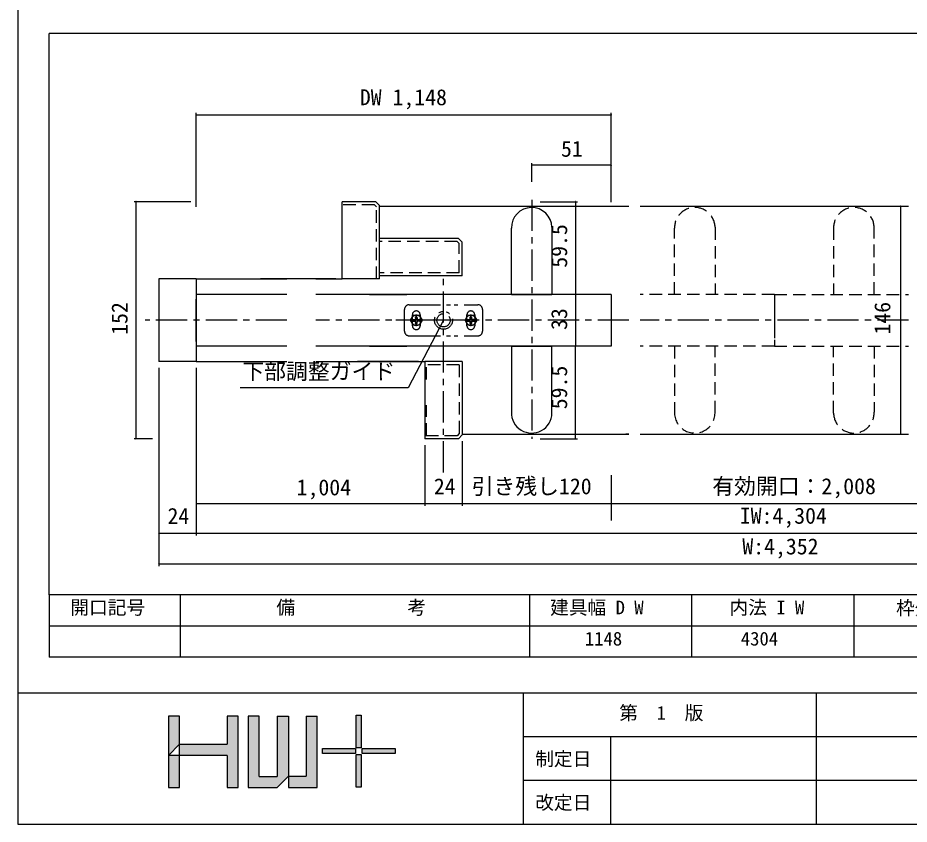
# Model space of a CAD drawing. Units: millimetres, scale not verified. Extents: x -600 to 600, y -416 to 416.
# Drawn here: x -600 to -171.4, y -415.5 to -27.8 of the extents above; entities that cross this region are included whole.
import ezdxf
from ezdxf.enums import TextEntityAlignment as Align

# ---------------------------------------------------------------- set-up
doc = ezdxf.new("R2010")
doc.units = ezdxf.units.MM
doc.header["$LTSCALE"] = 3
for name, pattern in [('CHAIN1', [8, 5, -1, 1, -1]), ('DOUBLE_CHAIN1', [8.8, 5, -1, 0.6, -0.6, 0.6, -1]), ('USER9', [3, 2, -1])]:
    doc.linetypes.add(name, pattern=pattern)
for name, color, linetype, lineweight in [('1-0', 7, 'Continuous', 25), ('1-3_0', 7, 'Continuous', 25), ('2-0', 7, 'Continuous', 25)]:
    doc.layers.add(name, color=color, linetype=linetype, lineweight=lineweight)
doc.styles.add('ＭＳ ゴシック', font='')
doc.styles.get('ＭＳ ゴシック').set_extended_font_data('MS Gothic')

msp = doc.modelspace()

# ---------------------------------------------------------------- linework, layer by layer
at = {"layer": '1-0'}
for p, q in [((114, -35.25), (-585, -35.25)), ((114, -35.25), (-585, -35.25)), ((-585, -305.25), (-585, -35.25)), ((114, -305.25), (-585, -305.25)), ((-357, -352.5), (-357, -415.5))]:
    msp.add_line(p, q, dxfattribs=at)
at = {"layer": '1-3_0'}
for p, q in [((114, -35.25), (-585, -35.25)), ((114, -35.25), (-585, -35.25)), ((-585, -305.25), (-585, -35.25)), ((114, -305.25), (-585, -305.25)), ((114, -305.25), (-585, -305.25)), ((-585, -305.25), (-585, -335.25)), ((-522, -305.25), (-522, -335.25)), ((-354, -305.25), (-354, -335.25)), ((-276, -305.25), (-276, -335.25)), ((-198, -305.25), (-198, -335.25)), ((114, -320.25), (-585, -320.25)), ((114, -335.25), (-585, -335.25)), ((600, -352.5), (-600, -352.5)), ((-357, -352.5), (-357, -415.5)), ((-216, -352.5), (-216, -415.5)), ((-527.553, -363.525), (-527.553, -397.807)), ((-522.21, -363.525), (-527.553, -363.525)), ((-493.993, -363.525), (-499.335, -363.525)), ((-499.335, -363.525), (-499.335, -377.103)), ((-483.904, -363.525), (-489.246, -363.525)), ((-489.246, -363.525), (-489.246, -397.807)), ((-483.894, -392.369), (-483.894, -363.525)), ((-475.244, -363.531), (-469.911, -363.531)), ((-475.236, -363.525), (-475.236, -392.509)), ((-469.911, -363.532), (-469.911, -397.807)), ((-461.406, -363.532), (-456.015, -363.532)), ((-461.388, -363.532), (-461.388, -392.485)), ((-456.015, -397.807), (-456.015, -363.532)), ((-527.553, -382.456), (-522.2, -377.103)), ((-522.2, -377.103), (-499.335, -377.103)), ((600, -373.5), (-357, -373.5)), ((-315, -373.5), (-315, -415.5)), ((-499.335, -382.456), (-527.553, -382.456)), ((-489.246, -382.468), (-489.246, -382.768)), ((-483.894, -392.509), (-483.894, -382.298)), ((-483.894, -392.509), (-475.236, -392.509)), ((-475.236, -397.807), (-469.913, -392.485)), ((-469.911, -392.485), (-461.388, -392.485)), ((-489.246, -397.807), (-475.236, -397.807)), ((-469.911, -397.807), (-456.015, -397.807)), ((18, -394.5), (-357, -394.5))]:
    msp.add_line(p, q, dxfattribs=at)
for points in [[(-600, -415.5), (600, -415.5), (600, 415.5), (-600, 415.5)], [(-437.24, -363.007), (-434.87, -363.007), (-434.87, -378.716), (-437.24, -378.716)], [(-453.506, -379.131), (-437.636, -379.131), (-437.636, -381.555), (-453.506, -381.555)], [(-434.474, -379.131), (-418.604, -379.131), (-418.604, -381.555), (-434.474, -381.555)], [(-437.24, -382.038), (-434.87, -382.038), (-434.87, -397.746), (-437.24, -397.746)]]:
    msp.add_lwpolyline(points, close=True, dxfattribs=at)
for points in [[(-527.553, -397.807), (-522.2, -397.807), (-522.2, -382.298), (-522.2, -363.525)], [(-499.335, -397.807), (-493.983, -397.807), (-493.983, -382.298), (-493.983, -363.525)], [(-499.335, -382.468), (-499.335, -382.768), (-499.335, -397.807)]]:
    msp.add_lwpolyline(points, dxfattribs=at)
at = {"layer": '1-3_0', "color": 134}
for points in [[(-527.553, -363.525), (-522.2, -363.525), (-527.553, -382.456), (-522.2, -377.103)], [(-499.335, -397.807), (-493.983, -397.807), (-493.993, -363.525)], [(-499.335, -397.807), (-493.993, -363.525), (-499.335, -363.525)], [(-483.904, -363.525), (-489.246, -363.525), (-489.246, -397.807)], [(-489.246, -397.807), (-483.894, -392.369), (-483.904, -363.525)], [(-469.913, -392.485), (-469.911, -363.532), (-475.236, -363.531)], [(-469.913, -392.485), (-475.236, -363.531), (-475.236, -392.509)], [(-456.015, -397.807), (-456.015, -363.532), (-461.388, -363.532)], [(-456.015, -397.807), (-461.388, -363.532), (-461.388, -392.485)], [(-437.24, -363.007), (-434.87, -363.007), (-437.24, -378.716), (-434.87, -378.716)], [(-522.2, -377.103), (-499.335, -382.468), (-522.2, -382.456)], [(-499.335, -377.103), (-522.2, -377.103), (-499.387, -382.456)], [(-499.335, -377.103), (-499.387, -382.456), (-499.335, -397.807)], [(-437.636, -379.131), (-453.506, -379.131), (-437.636, -381.555), (-453.506, -381.555)], [(-434.474, -379.131), (-418.604, -379.131), (-434.474, -381.555), (-418.604, -381.555)], [(-527.553, -382.456), (-527.553, -397.807), (-522.2, -382.456), (-522.2, -397.807)], [(-437.24, -382.038), (-434.87, -382.038), (-437.24, -397.746), (-434.87, -397.746)], [(-489.246, -397.807), (-475.236, -392.509), (-483.894, -392.369)], [(-489.246, -397.807), (-475.236, -397.807), (-469.913, -392.485)], [(-489.246, -397.807), (-469.913, -392.485), (-475.236, -392.509)], [(-469.911, -392.485), (-469.911, -397.807), (-456.015, -397.807)], [(-456.015, -397.807), (-461.388, -392.485), (-469.911, -392.485)]]:
    msp.add_solid(points, dxfattribs=at)
at = {"layer": '1-3_0'}
for points in [[(-527.553, -363.525), (-522.21, -363.525), (-527.553, -382.456), (-522.2, -377.103)], [(-499.335, -397.807), (-493.983, -397.807), (-493.983, -363.525)], [(-499.335, -397.807), (-493.983, -363.525), (-499.335, -377.103)], [(-499.335, -363.525), (-499.335, -377.103), (-493.993, -363.525)], [(-483.904, -363.525), (-489.246, -363.525), (-489.246, -397.807)], [(-489.246, -397.807), (-483.894, -392.369), (-483.904, -363.525)], [(-469.913, -392.485), (-469.911, -363.531), (-475.236, -363.531)], [(-469.913, -392.485), (-475.236, -363.531), (-475.236, -392.509)], [(-456.015, -397.807), (-456.015, -363.532), (-461.406, -363.532)], [(-456.015, -397.807), (-461.406, -363.532), (-461.388, -392.485)], [(-437.24, -378.716), (-434.87, -378.716), (-437.24, -363.007), (-434.87, -363.007)], [(-522.2, -377.103), (-522.2, -382.298), (-499.387, -382.456)], [(-499.335, -377.103), (-522.2, -377.103), (-499.387, -382.456)], [(-499.335, -377.103), (-499.387, -382.456), (-499.335, -397.807)], [(-453.506, -379.131), (-453.506, -381.555), (-437.636, -379.131), (-437.636, -381.555)], [(-434.474, -379.131), (-434.474, -381.555), (-418.604, -379.131), (-418.604, -381.555)], [(-527.553, -397.807), (-527.553, -382.456), (-522.2, -397.807), (-522.2, -382.298)], [(-437.24, -382.038), (-437.24, -397.746), (-434.87, -382.038), (-434.87, -397.746)], [(-489.246, -397.807), (-475.236, -392.509), (-483.894, -392.369)], [(-489.246, -397.807), (-475.236, -397.807), (-469.913, -392.485)], [(-489.246, -397.807), (-469.913, -392.485), (-475.236, -392.509)], [(-469.913, -392.485), (-469.911, -397.807), (-456.015, -397.807)], [(-456.015, -397.807), (-461.388, -392.485), (-469.913, -392.485)]]:
    msp.add_solid(points, dxfattribs=at)
at = {"layer": '2-0'}
for p, q in [((-514.176, -118.712), (-514.176, -73.489)), ((-514.176, -74.426), (-314.635, -74.426)), ((-314.635, -116.462), (-314.635, -73.489)), ((-352.885, -106.603), (-352.885, -97.706)), ((-314.635, -98.643), (-352.885, -98.643)), ((-516.878, -116.191), (-544.088, -116.191)), ((-543.151, -230.191), (-543.151, -116.191)), ((-306.117, -118.441), (-426.021, -118.441)), ((-348.824, -116.191), (-330.81, -116.191)), ((-331.747, -116.191), (-331.747, -160.816)), ((-306.117, -118.441), (-307.548, -118.441)), ((-175.507, -118.441), (-175.507, -227.941)), ((-343.135, -128.48), (-343.135, -160.816)), ((-362.635, -160.816), (-362.635, -128.941)), ((-426.021, -151.816), (-426.021, -133.816)), ((-532.176, -153.316), (-532.176, -193.066)), ((-514.176, -153.316), (-532.176, -153.316)), ((-514.176, -153.316), (-514.176, -193.066)), ((-514.176, -153.316), (-470.589, -153.316)), ((-447.021, -153.316), (-483.226, -153.316)), ((-456.743, -153.316), (-444.021, -153.316)), ((-386.271, -151.816), (-426.021, -151.816)), ((-470.589, -160.816), (-514.176, -160.816)), ((-314.635, -160.816), (-456.743, -160.816)), ((-430.96, -160.816), (-412.946, -160.816)), ((-423.46, -160.816), (-412.946, -160.816)), ((-362.635, -160.816), (-343.135, -160.816)), ((-331.747, -160.816), (-331.747, -185.566)), ((-314.635, -160.816), (-314.635, -185.566)), ((-514.176, -183.316), (-514.176, -163.066)), ((-395.271, -173.191), (-412.262, -205.68)), ((-470.589, -185.566), (-514.176, -185.566)), ((-314.635, -185.566), (-456.743, -185.566)), ((-430.96, -185.566), (-412.946, -185.566)), ((-423.46, -185.566), (-412.946, -185.566)), ((-362.635, -185.566), (-343.135, -185.566)), ((-362.635, -185.566), (-362.635, -217.441)), ((-343.135, -217.903), (-343.135, -185.566)), ((-331.747, -230.191), (-331.747, -185.566)), ((-514.176, -193.066), (-532.176, -193.066)), ((-532.176, -196.066), (-532.176, -276.609)), ((-532.176, -196.066), (-532.176, -291.36)), ((-514.176, -193.066), (-470.589, -193.066)), ((-514.176, -196.066), (-514.176, -262.402)), ((-514.176, -196.066), (-514.176, -276.609)), ((-514.176, -196.066), (-514.176, -276.609)), ((-456.743, -193.066), (-404.271, -193.066)), ((-407.271, -193.066), (-436.585, -193.066)), ((-404.271, -193.066), (-404.271, -230.191)), ((-386.271, -193.066), (-404.271, -193.066)), ((-412.262, -205.68), (-493.155, -205.68)), ((-535.297, -230.191), (-544.088, -230.191)), ((-386.271, -227.941), (-306.117, -227.941)), ((-386.271, -231.316), (-386.271, -262.402)), ((-386.271, -231.316), (-386.271, -262.402)), ((-348.824, -230.191), (-330.81, -230.191)), ((-306.117, -227.941), (-307.548, -227.941)), ((-404.271, -233.191), (-404.271, -262.402)), ((-404.271, -233.191), (-404.271, -262.402)), ((-314.635, -247.598), (-314.635, -269.492)), ((-314.635, -247.598), (-314.635, -269.492)), ((-404.271, -261.465), (-514.176, -261.465)), ((-386.271, -261.465), (-404.271, -261.465)), ((-86.117, -261.465), (-386.271, -261.465)), ((-514.176, -275.671), (-532.176, -275.671))]:
    msp.add_line(p, q, dxfattribs=at)
at = {"layer": '2-0', "linetype": 'CHAIN1'}
for p, q in [((-352.885, -115.208), (-352.885, -230.265)), ((-395.271, -246.316), (-395.271, -152.687)), ((-470.589, -173.191), (-538.779, -173.191)), ((-306.117, -173.191), (-456.743, -173.191)), ((-388.71, -173.191), (-418.202, -173.191)), ((-171.648, -173.191), (-300.741, -173.191))]:
    msp.add_line(p, q, dxfattribs=at)
at = {"layer": '2-0', "linetype": 'USER9'}
for p, q in [((-264.694, -128.48), (-264.694, -160.816)), ((-207.695, -128.48), (-207.695, -160.816)), ((-284.195, -160.816), (-284.195, -128.941)), ((-188.194, -160.816), (-188.194, -128.941)), ((-387.771, -150.316), (-426.021, -150.316)), ((-236.194, -160.816), (-300.741, -160.816)), ((-236.194, -160.816), (-236.194, -181.816)), ((-236.194, -160.816), (-171.648, -160.816)), ((-236.194, -185.566), (-300.741, -185.566)), ((-284.195, -185.566), (-284.195, -217.441)), ((-264.694, -217.903), (-264.694, -185.566)), ((-207.695, -217.903), (-207.695, -185.566)), ((-188.194, -185.566), (-188.194, -217.441)), ((-387.771, -194.566), (-403.521, -194.566)), ((-403.521, -201.691), (-403.521, -194.566)), ((-403.521, -228.691), (-403.521, -214.066))]:
    msp.add_line(p, q, dxfattribs=at)
at = {"layer": '2-0', "linetype": 'DOUBLE_CHAIN1'}
for p, q in [((-411.772, -165.691), (-378.771, -165.691)), ((-414.022, -178.441), (-414.022, -167.941)), ((-410.272, -175.816), (-410.272, -170.566)), ((-406.522, -170.566), (-406.522, -175.816)), ((-384.021, -175.816), (-384.021, -170.566)), ((-380.271, -170.566), (-380.271, -175.816)), ((-376.521, -167.941), (-376.521, -178.441)), ((-409.225, -172.798), (-409.074, -172.949)), ((-409.074, -173.434), (-409.225, -173.585)), ((-408.79, -172.363), (-408.639, -172.514)), ((-408.154, -172.514), (-408.003, -172.363)), ((-408.003, -174.02), (-408.154, -173.868)), ((-407.719, -172.949), (-408.016, -172.811)), ((-407.719, -173.434), (-407.568, -173.585)), ((-382.824, -172.949), (-382.975, -172.798)), ((-382.824, -173.434), (-382.975, -173.585)), ((-382.54, -174.02), (-382.389, -173.868)), ((-382.389, -172.514), (-382.527, -172.811)), ((-381.753, -172.363), (-381.904, -172.514)), ((-381.904, -173.868), (-381.753, -174.02)), ((-381.469, -172.949), (-381.318, -172.798)), ((-411.772, -180.691), (-378.771, -180.691))]:
    msp.add_line(p, q, dxfattribs=at)
at = {"layer": '2-0'}
for points in [[(-426.021, -153.316), (-444.021, -153.316), (-444.021, -116.191)], [(-426.021, -153.316), (-426.021, -118.066), (-427.896, -116.191), (-444.021, -116.191)], [(-171.648, -118.441), (-236.194, -118.441), (-300.741, -118.441)], [(-386.271, -151.816), (-386.271, -135.691), (-388.146, -133.816), (-426.021, -133.816)], [(-386.271, -193.066), (-386.271, -228.316), (-388.146, -230.191), (-404.271, -230.191)], [(-300.741, -227.941), (-236.194, -227.941), (-171.648, -227.941)], [(59.441, -275.671), (-236.194, -275.671), (-514.176, -275.671)], [(77.441, -290.422), (-236.194, -290.422), (-532.176, -290.422)]]:
    msp.add_lwpolyline(points, dxfattribs=at)
at = {"layer": '2-0', "linetype": 'USER9'}
for points in [[(-427.521, -153.316), (-427.521, -118.688), (-428.518, -117.691), (-444.021, -117.691)], [(-387.771, -150.316), (-387.771, -136.313), (-388.768, -135.316), (-426.021, -135.316)], [(-236.194, -164.566), (-236.194, -185.566), (-171.648, -185.566)], [(-387.771, -194.566), (-387.771, -227.695), (-388.768, -228.691), (-404.271, -228.691)]]:
    msp.add_lwpolyline(points, dxfattribs=at)
at = {"layer": '2-0', "linetype": 'DOUBLE_CHAIN1'}
for points in [[(-411.202, -173.191), (-409.799, -170.762), (-406.994, -170.762), (-405.592, -173.191), (-406.994, -175.62), (-409.799, -175.62)], [(-380.744, -175.62), (-383.549, -175.62), (-384.951, -173.191), (-383.549, -170.762), (-380.744, -170.762), (-379.341, -173.191)], [(-410.021, -172.843), (-409.225, -172.798), (-408.928, -172.659), (-408.777, -172.811), (-409.074, -172.949), (-409.198, -172.946)], [(-408.154, -172.514), (-408.151, -172.389), (-408.048, -171.568), (-408.003, -172.363), (-407.865, -172.659), (-408.016, -172.811)], [(-408.016, -173.572), (-407.719, -173.434), (-407.595, -173.437), (-406.772, -173.54), (-407.568, -173.585), (-407.865, -173.723)], [(-382.948, -172.946), (-383.771, -172.843), (-382.975, -172.798), (-382.678, -172.659), (-382.527, -172.811), (-382.824, -172.949)], [(-382.495, -174.815), (-382.54, -174.02), (-382.678, -173.723), (-382.527, -173.572), (-382.389, -173.868), (-382.392, -173.993)], [(-381.766, -172.811), (-381.904, -172.514), (-381.901, -172.389), (-381.798, -171.568), (-381.753, -172.363), (-381.615, -172.659)]]:
    msp.add_lwpolyline(points, close=True, dxfattribs=at)
for points in [[(-408.777, -173.572), (-409.074, -173.434), (-409.198, -173.437), (-410.021, -173.54)], [(-410.021, -173.54), (-409.225, -173.585), (-408.928, -173.723), (-408.79, -174.02), (-408.745, -174.815), (-408.642, -173.993), (-408.639, -173.868), (-408.79, -174.02)], [(-408.777, -172.811), (-408.639, -172.514), (-408.642, -172.389), (-408.745, -171.568), (-408.79, -172.363), (-408.928, -172.659)], [(-408.639, -173.868), (-408.777, -173.572), (-408.928, -173.723)], [(-408.016, -173.572), (-408.154, -173.868), (-408.151, -173.993), (-408.048, -174.815), (-408.003, -174.02), (-407.865, -173.723)], [(-407.865, -172.659), (-407.568, -172.798), (-406.772, -172.843), (-407.595, -172.946), (-407.719, -172.949), (-407.568, -172.798)], [(-382.527, -173.572), (-382.824, -173.434), (-382.948, -173.437), (-383.771, -173.54), (-382.975, -173.585), (-382.678, -173.723)], [(-382.678, -172.659), (-382.54, -172.363), (-382.495, -171.568), (-382.392, -172.389), (-382.389, -172.514), (-382.54, -172.363)], [(-381.766, -173.572), (-381.904, -173.868), (-381.901, -173.993), (-381.798, -174.815)], [(-381.798, -174.815), (-381.753, -174.02), (-381.615, -173.723), (-381.318, -173.585), (-380.521, -173.54), (-381.345, -173.437), (-381.469, -173.434), (-381.318, -173.585)], [(-381.766, -172.811), (-381.469, -172.949), (-381.345, -172.946), (-380.521, -172.843), (-381.318, -172.798), (-381.615, -172.659)], [(-381.469, -173.434), (-381.766, -173.572), (-381.615, -173.723)]]:
    msp.add_lwpolyline(points, dxfattribs=at)
for radius in [4.312, 3.188]:
    msp.add_circle((-395.271, -173.191), radius, dxfattribs=at)
at = {"layer": '2-0'}
for centre, radius, start, end in [((-514.176, -74.426), 0.117, 0, 180), ((-514.176, -74.426), 0.117, 180, 0), ((-314.635, -74.426), 0.117, 0, 180), ((-314.635, -74.426), 0.117, 180, 0), ((-352.885, -98.643), 0.117, 0, 180), ((-352.885, -98.643), 0.117, 0, 180), ((-314.635, -98.643), 0.117, 0, 180), ((-314.635, -98.643), 0.117, 0, 180), ((-352.885, -98.643), 0.117, 180, 0), ((-352.885, -98.643), 0.117, 180, 0), ((-314.635, -98.643), 0.117, 180, 0), ((-314.635, -98.643), 0.117, 180, 0), ((-543.151, -116.191), 0.117, 90, 270), ((-543.151, -116.191), 0.117, 270, 90), ((-352.885, -128.71), 9.753, 1.35522, 181.35522), ((-331.747, -116.191), 0.117, 90, 270), ((-331.747, -116.191), 0.117, 270, 90), ((-175.507, -118.441), 0.117, 90, 270), ((-175.507, -118.441), 0.117, 270, 90), ((-352.885, -217.672), 9.753, 178.64478, 358.64478), ((-543.151, -230.191), 0.117, 90, 270), ((-543.151, -230.191), 0.117, 90, 270), ((-543.151, -230.191), 0.117, 270, 90), ((-543.151, -230.191), 0.117, 270, 90), ((-331.747, -230.191), 0.117, 90, 270), ((-331.747, -230.191), 0.117, 270, 90), ((-175.507, -227.941), 0.117, 90, 270), ((-175.507, -227.941), 0.117, 270, 90), ((-514.176, -261.465), 0.117, 0, 180), ((-514.176, -261.465), 0.117, 180, 0), ((-404.271, -261.465), 0.117, 0, 180), ((-404.271, -261.465), 0.117, 0, 180), ((-404.271, -261.465), 0.117, 180, 0), ((-404.271, -261.465), 0.117, 180, 0), ((-386.271, -261.465), 0.117, 0, 180), ((-386.271, -261.465), 0.117, 0, 180), ((-386.271, -261.465), 0.117, 180, 0), ((-386.271, -261.465), 0.117, 180, 0), ((-314.635, -261.465), 0.117, 0, 180), ((-314.635, -261.465), 0.117, 0, 180), ((-314.635, -261.465), 0.117, 180, 0), ((-314.635, -261.465), 0.117, 180, 0), ((-532.176, -275.671), 0.117, 0, 180), ((-532.176, -275.671), 0.117, 180, 0), ((-514.176, -275.671), 0.117, 0, 180), ((-514.176, -275.671), 0.117, 0, 180), ((-514.176, -275.671), 0.117, 180, 0), ((-514.176, -275.671), 0.117, 180, 0), ((-532.176, -290.422), 0.117, 0, 180), ((-532.176, -290.422), 0.117, 180, 0)]:
    msp.add_arc(centre, radius, start, end, dxfattribs=at)
at = {"layer": '2-0', "linetype": 'USER9'}
for centre, start, end in [((-274.444, -128.71), 1.35522, 181.35522), ((-197.944, -128.71), 358.64478, 178.64478), ((-274.444, -217.672), 178.64478, 358.64478), ((-197.944, -217.672), 181.35522, 1.35522)]:
    msp.add_arc(centre, 9.753, start, end, dxfattribs=at)
at = {"layer": '2-0', "linetype": 'DOUBLE_CHAIN1'}
for centre, radius, start, end in [((-411.772, -167.941), 2.25, 90, 180), ((-378.771, -167.941), 2.25, 0, 90), ((-408.397, -173.191), 2.438, 142.55059, 142.33573), ((-408.397, -170.566), 1.875, 90, 180), ((-408.397, -170.566), 1.875, 0, 90), ((-382.146, -173.191), 2.438, 142.55059, 142.33573), ((-382.146, -170.566), 1.875, 90, 180), ((-382.146, -170.566), 1.875, 0, 90), ((-408.196, -173.191), 1.858, 169.19486, 190.80514), ((-408.397, -173.191), 0.839, 162.98773, 197.01227), ((-408.397, -173.393), 1.858, 90, 100.80514), ((-408.397, -172.989), 1.858, 259.19486, 270), ((-408.397, -173.191), 0.839, 72.98773, 107.01227), ((-408.397, -173.191), 0.839, 252.98773, 287.01227), ((-408.397, -173.393), 1.858, 79.19486, 90), ((-408.397, -172.989), 1.858, 270, 280.80514), ((-408.397, -173.191), 0.839, 342.98773, 17.01227), ((-408.597, -173.191), 1.858, 349.19486, 10.80514), ((-381.946, -173.191), 1.858, 169.19486, 190.80514), ((-382.146, -173.191), 0.839, 162.98773, 197.01227), ((-382.146, -173.393), 1.858, 90, 100.80514), ((-382.146, -172.989), 1.858, 259.19486, 270), ((-382.146, -173.191), 0.839, 72.98773, 107.01227), ((-382.146, -173.191), 0.839, 252.98773, 287.01227), ((-382.146, -173.393), 1.858, 79.19486, 90), ((-382.146, -172.989), 1.858, 270, 280.80514), ((-382.146, -173.191), 0.839, 342.98773, 17.01227), ((-382.347, -173.191), 1.858, 349.19486, 10.80514), ((-411.772, -178.441), 2.25, 180, 270), ((-408.397, -175.816), 1.875, 180, 270), ((-408.397, -175.816), 1.875, 270, 0), ((-382.146, -175.816), 1.875, 180, 270), ((-382.146, -175.816), 1.875, 270, 0), ((-378.771, -178.441), 2.25, 270, 0)]:
    msp.add_arc(centre, radius, start, end, dxfattribs=at)

# ---------------------------------------------------------------- texts
at = {"layer": '1-3_0', "style": 'ＭＳ ゴシック'}
for s, p in [('開口記号', (-574.741, -316.573)), ('備\u3000\u3000\u3000\u3000\u3000\u3000考', (-475.661, -316.573)), ('建具幅 D W', (-344.01, -316.573)), ('内法 I W', (-257.74, -316.573)), ('枠外 W', (-177.624, -316.806)), ('1148', (-327.323, -331.574)), ('4304', (-252.323, -331.574)), ('第\u30001\u3000版', (-310.792, -367.264)), ('制定日', (-351.184, -389.377)), ('改定日', (-351.184, -410.377))]:
    msp.add_text(s, height=6.598, dxfattribs=at).set_placement(p, align=Align.BOTTOM_LEFT)
at = {"layer": '2-0', "style": 'ＭＳ ゴシック'}
for s, p in [('DW 1,148', (-435.529, -72.087)), ('51', (-338.797, -96.867)), ('下部調整ガイド', (-492.039, -203.904)), ('引き残し120', (-381.76, -259.173)), ('有効開口：2,008', (-266.045, -259.125)), ('1,004', (-465.93, -259.689)), ('24', (-399.933, -259.22)), ('24', (-528.02, -273.426)), ('IW:4,304', (-252.821, -273.332)), ('W:4,352', (-251.594, -288.083))]:
    msp.add_text(s, height=7.698, dxfattribs=at).set_placement(p, align=Align.BOTTOM_LEFT)
for s, p in [('59.5', (-333.523, -147.911)), ('152', (-544.927, -180.184)), ('146', (-178.104, -180.068)), ('33', (-333.523, -177.853)), ('59.5', (-333.523, -215.971))]:
    msp.add_text(s, height=7.698, rotation=90, dxfattribs=at).set_placement(p, align=Align.BOTTOM_LEFT)

doc.saveas('drawing.dxf')
